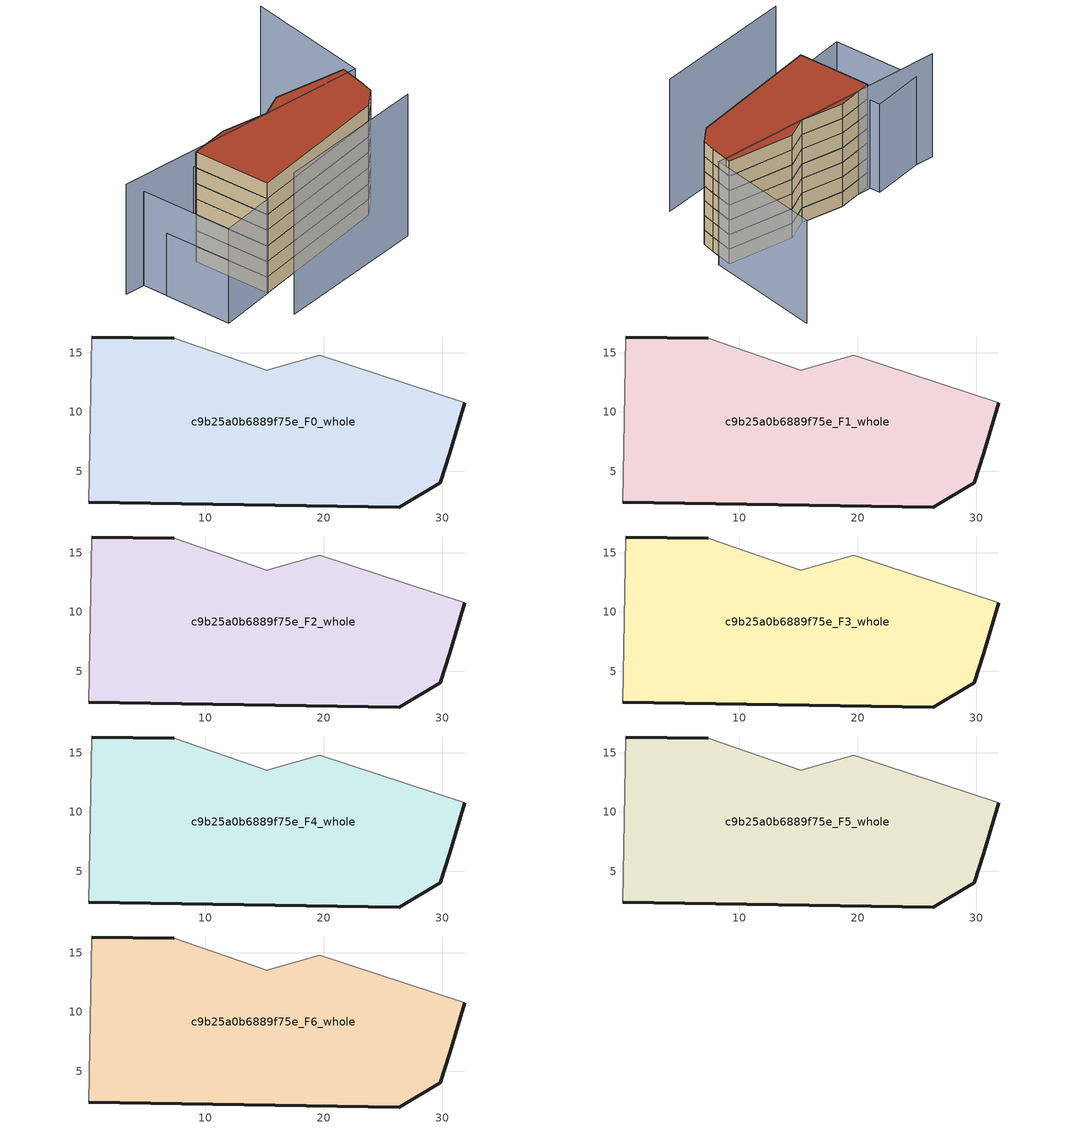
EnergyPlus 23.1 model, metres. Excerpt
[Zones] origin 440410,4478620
c9b25a0b6889f75e_F0_whole
 floor ground (EU_floor_Construction): 29.84,4.03 30.66,6.51 31.91,10.78 19.68,14.8 15.22,13.51 7.38,16.23 0.43,16.32 0.16,2.36 26.4,1.97 z0
 wall outside (EU_wall_Construction): 0.43,16.32 7.38,16.23 / 31.91,10.78 30.66,6.51 29.84,4.03 26.4,1.97 0.16,2.36 z0:3
 wall adiabatic (EU_wall_Construction): 0.16,2.36 0.43,16.32 / 7.38,16.23 15.22,13.51 19.68,14.8 31.91,10.78 z0:3
c9b25a0b6889f75e_F1_whole
 floor to c9b25a0b6889f75e_F0_whole (EU_floor_Construction): 29.84,4.03 30.66,6.51 31.91,10.78 19.68,14.8 15.21,13.51 7.38,16.23 0.43,16.32 0.16,2.36 26.4,1.97 z3
 wall outside (EU_wall_Construction): 0.43,16.32 7.38,16.23 / 31.91,10.78 30.66,6.51 29.84,4.03 26.4,1.97 0.16,2.36 z3:6
 wall adiabatic (EU_wall_Construction): 0.16,2.36 0.43,16.32 / 7.38,16.23 15.22,13.51 19.68,14.8 31.91,10.78 z3:6
c9b25a0b6889f75e_F2_whole
 floor to c9b25a0b6889f75e_F1_whole (EU_floor_Construction): 29.84,4.03 30.66,6.51 31.91,10.78 19.68,14.8 15.21,13.51 7.38,16.23 0.43,16.32 0.16,2.36 26.4,1.97 z6
 wall outside (EU_wall_Construction): 0.43,16.32 7.38,16.23 / 31.91,10.78 30.66,6.51 29.84,4.03 26.4,1.97 0.16,2.36 z6:9
 wall adiabatic (EU_wall_Construction): 0.16,2.36 0.43,16.32 / 7.38,16.23 15.22,13.51 19.68,14.8 31.91,10.78 z6:9
c9b25a0b6889f75e_F3_whole
 floor to c9b25a0b6889f75e_F2_whole (EU_floor_Construction): 29.84,4.03 30.66,6.51 31.91,10.78 19.68,14.8 15.21,13.51 7.38,16.23 0.43,16.32 0.16,2.36 26.4,1.97 z9
 wall outside (EU_wall_Construction): 0.43,16.32 7.38,16.23 / 31.91,10.78 30.66,6.51 29.84,4.03 26.4,1.97 0.16,2.36 z9:12
 wall adiabatic (EU_wall_Construction): 0.16,2.36 0.43,16.32 / 7.38,16.23 15.22,13.51 19.68,14.8 31.91,10.78 z9:12
c9b25a0b6889f75e_F4_whole
 floor to c9b25a0b6889f75e_F3_whole (EU_floor_Construction): 29.84,4.03 30.66,6.51 31.91,10.78 19.68,14.8 15.21,13.51 7.38,16.23 0.43,16.32 0.16,2.36 26.4,1.97 z12
 wall outside (EU_wall_Construction): 0.43,16.32 7.38,16.23 / 31.91,10.78 30.66,6.51 29.84,4.03 26.4,1.97 0.16,2.36 z12:15
 wall adiabatic (EU_wall_Construction): 0.16,2.36 0.43,16.32 / 7.38,16.23 15.22,13.51 19.68,14.8 31.91,10.78 z12:15
c9b25a0b6889f75e_F5_whole
 floor to c9b25a0b6889f75e_F4_whole (EU_floor_Construction): 29.84,4.03 30.66,6.51 31.91,10.78 19.68,14.8 15.21,13.51 7.38,16.23 0.43,16.32 0.16,2.36 26.4,1.97 z15
 wall outside (EU_wall_Construction): 0.43,16.32 7.38,16.23 / 31.91,10.78 30.66,6.51 29.84,4.03 26.4,1.97 0.16,2.36 z15:18
 wall adiabatic (EU_wall_Construction): 0.16,2.36 0.43,16.32 / 7.38,16.23 15.22,13.51 19.68,14.8 31.91,10.78 z15:18
c9b25a0b6889f75e_F6_whole
 floor to c9b25a0b6889f75e_F5_whole (EU_floor_Construction): 29.84,4.03 30.66,6.51 31.91,10.78 19.68,14.8 15.21,13.51 7.38,16.23 0.43,16.32 0.16,2.36 26.4,1.97 z18
 wall outside (EU_wall_Construction): 0.43,16.32 7.38,16.23 / 31.91,10.78 30.66,6.51 29.84,4.03 26.4,1.97 0.16,2.36 z18:21
 wall adiabatic (EU_wall_Construction): 0.16,2.36 0.43,16.32 / 7.38,16.23 15.22,13.51 19.68,14.8 31.91,10.78 z18:21
 roof outside (EU_roof_Construction): 31.91,10.78 30.66,6.51 29.84,4.03 26.4,1.97 0.16,2.36 0.43,16.32 7.38,16.23 15.22,13.51 19.68,14.8 z21
shading: -1.91,-4.35 25.49,-6.24 z0:27; -9.65,14.58 -9.85,2.52 z0:12; -9.85,2.52 -9.49,19.14 / -9.49,19.14 0.53,18.92 / 0.53,18.92 0.17,2.31 / 0.17,2.31 -9.85,2.52 z0:18; 38.05,31.16 33.11,9.44 / 33.11,9.44 -12.98,19.93 z0:21
[Building]
EU S2 Campaign: North Axis=0; Terrain=City; Solar Distribution=FullExterior
[Site:Location]
Madrid: Latitude=40.5; Longitude=-3.5; Time Zone=1; Elevation=609
[SizingPeriod:WeatherFileDays]
AnnualSizingPeriod: Begin Month=1; Begin Day of Month=1; End Month=12; End Day of Month=31; Day of Week for Start Day=Monday; Use Weather File Daylight Saving Period=No; Use Weather File Rain and Snow Indicators=No
[MATERIAL]
EU_InternalMass_Material: Roughness=MediumRough; Thickness=0.1; Conductivity=1; Density=1800; Specific Heat=900; Thermal Absorptance=0.9; Solar Absorptance=0.7; Visible Absorptance=0.7
[MATERIAL:NOMASS] Roughness=MediumRough; Thermal Absorptance=0.9; Solar Absorptance=0.7; Visible Absorptance=0.7
Name | Thermal Resistance
EU_wall_NoMass | 0.609216
EU_roof_NoMass | 0.513268
EU_floor_NoMass | 0.568163
[CONSTRUCTION]
EU_wall_Construction: EU_wall_NoMass
EU_roof_Construction: EU_roof_NoMass
EU_floor_Construction: EU_floor_NoMass
EU_InternalMass_Construction: EU_InternalMass_Material
[ZONE] Type=1; Multiplier=1; Ceiling Height=autocalculate; Volume=1108.68; Floor Area=autocalculate; Part of Total Floor Area=Yes
c9b25a0b6889f75e_F0_whole; c9b25a0b6889f75e_F1_whole; c9b25a0b6889f75e_F2_whole; c9b25a0b6889f75e_F3_whole; c9b25a0b6889f75e_F4_whole; c9b25a0b6889f75e_F5_whole; c9b25a0b6889f75e_F6_whole
[INTERNALMASS] Construction=EU_InternalMass_Construction; Surface Area=369.559
Name | Zone or ZoneList
c9b25a0b6889f75e_F0_whole_EU_InternalMass | c9b25a0b6889f75e_F0_whole
c9b25a0b6889f75e_F1_whole_EU_InternalMass | c9b25a0b6889f75e_F1_whole
c9b25a0b6889f75e_F2_whole_EU_InternalMass | c9b25a0b6889f75e_F2_whole
c9b25a0b6889f75e_F3_whole_EU_InternalMass | c9b25a0b6889f75e_F3_whole
c9b25a0b6889f75e_F4_whole_EU_InternalMass | c9b25a0b6889f75e_F4_whole
c9b25a0b6889f75e_F5_whole_EU_InternalMass | c9b25a0b6889f75e_F5_whole
c9b25a0b6889f75e_F6_whole_EU_InternalMass | c9b25a0b6889f75e_F6_whole
[OTHEREQUIPMENT] Fuel Type=Electricity; Design Level Calculation Method=Watts/Area; Power per Zone Floor Area=1; Fraction Latent=0; Fraction Radiant=0; Fraction Lost=0; Carbon Dioxide Generation Rate=0; EndUse Subcategory=EU_Step8_InternalGains
Name | Zone or ZoneList or Space or SpaceList | Schedule
EU_Step8_InternalGain_c9b25a0b6889f75e_F0_whole_f000 | c9b25a0b6889f75e_F0_whole | EU_Step8_GainSchedule_c9b25a0b6889f75e_F0_whole_f000
EU_Step8_InternalGain_c9b25a0b6889f75e_F1_whole_f000 | c9b25a0b6889f75e_F1_whole | EU_Step8_GainSchedule_c9b25a0b6889f75e_F1_whole_f000
EU_Step8_InternalGain_c9b25a0b6889f75e_F2_whole_f000 | c9b25a0b6889f75e_F2_whole | EU_Step8_GainSchedule_c9b25a0b6889f75e_F2_whole_f000
EU_Step8_InternalGain_c9b25a0b6889f75e_F3_whole_f000 | c9b25a0b6889f75e_F3_whole | EU_Step8_GainSchedule_c9b25a0b6889f75e_F3_whole_f000
EU_Step8_InternalGain_c9b25a0b6889f75e_F4_whole_f000 | c9b25a0b6889f75e_F4_whole | EU_Step8_GainSchedule_c9b25a0b6889f75e_F4_whole_f000
EU_Step8_InternalGain_c9b25a0b6889f75e_F5_whole_f000 | c9b25a0b6889f75e_F5_whole | EU_Step8_GainSchedule_c9b25a0b6889f75e_F5_whole_f000
EU_Step8_InternalGain_c9b25a0b6889f75e_F6_whole_f000 | c9b25a0b6889f75e_F6_whole | EU_Step8_GainSchedule_c9b25a0b6889f75e_F6_whole_f000
[ZONEVENTILATION:DESIGNFLOWRATE] Schedule=EU_AlwaysOn; Design Flow Rate Calculation Method=AirChanges/Hour; Air Changes per Hour=0.752966; Ventilation Type=Natural; Fan Pressure Rise=0; Fan Total Efficiency=1; Constant Term Coefficient=1; Temperature Term Coefficient=0; Velocity Term Coefficient=0; Velocity Squared Term Coefficient=0; Minimum Indoor Temperature=-100; Maximum Indoor Temperature=100; Delta Temperature=-100; Minimum Outdoor Temperature=-100; Maximum Outdoor Temperature=100; Maximum Wind Speed=40
Name | Zone or ZoneList or Space or SpaceList
EU_ConstantAir_c9b25a0b6889f75e_F0_whole | c9b25a0b6889f75e_F0_whole
EU_ConstantAir_c9b25a0b6889f75e_F1_whole | c9b25a0b6889f75e_F1_whole
EU_ConstantAir_c9b25a0b6889f75e_F2_whole | c9b25a0b6889f75e_F2_whole
EU_ConstantAir_c9b25a0b6889f75e_F3_whole | c9b25a0b6889f75e_F3_whole
EU_ConstantAir_c9b25a0b6889f75e_F4_whole | c9b25a0b6889f75e_F4_whole
EU_ConstantAir_c9b25a0b6889f75e_F5_whole | c9b25a0b6889f75e_F5_whole
EU_ConstantAir_c9b25a0b6889f75e_F6_whole | c9b25a0b6889f75e_F6_whole
[HVACTEMPLATE:THERMOSTAT] Constant Heating Setpoint=20; Constant Cooling Setpoint=50
EU_HeatOnly_c9b25a0b6889f75e_F0_whole; EU_HeatOnly_c9b25a0b6889f75e_F1_whole; EU_HeatOnly_c9b25a0b6889f75e_F2_whole; EU_HeatOnly_c9b25a0b6889f75e_F3_whole; EU_HeatOnly_c9b25a0b6889f75e_F4_whole; EU_HeatOnly_c9b25a0b6889f75e_F5_whole; EU_HeatOnly_c9b25a0b6889f75e_F6_whole
[HVACTEMPLATE:ZONE:IDEALLOADSAIRSYSTEM] System Availability Schedule=EU_AlwaysOn; Maximum Heating Supply Air Temperature=50; Minimum Cooling Supply Air Temperature=13; Maximum Heating Supply Air Humidity Ratio=0.0156; Minimum Cooling Supply Air Humidity Ratio=0.0077; Heating Limit=NoLimit; Cooling Limit=NoLimit; Heating Availability Schedule=EU_AlwaysOn; Cooling Availability Schedule=EU_CoolingOff; Dehumidification Control Type=ConstantSensibleHeatRatio; Cooling Sensible Heat Ratio=0.7; Dehumidification Setpoint=60; Humidification Control Type=None; Humidification Setpoint=30; Outdoor Air Method=None; Outdoor Air Flow Rate per Person=0.00944; Outdoor Air Flow Rate per Zone Floor Area=0; Outdoor Air Flow Rate per Zone=0; Demand Controlled Ventilation Type=None; Outdoor Air Economizer Type=NoEconomizer; Heat Recovery Type=None; Sensible Heat Recovery Effectiveness=0.7; Latent Heat Recovery Effectiveness=0.65
Name | Template Thermostat
c9b25a0b6889f75e_F0_whole | EU_HeatOnly_c9b25a0b6889f75e_F0_whole
c9b25a0b6889f75e_F1_whole | EU_HeatOnly_c9b25a0b6889f75e_F1_whole
c9b25a0b6889f75e_F2_whole | EU_HeatOnly_c9b25a0b6889f75e_F2_whole
c9b25a0b6889f75e_F3_whole | EU_HeatOnly_c9b25a0b6889f75e_F3_whole
c9b25a0b6889f75e_F4_whole | EU_HeatOnly_c9b25a0b6889f75e_F4_whole
c9b25a0b6889f75e_F5_whole | EU_HeatOnly_c9b25a0b6889f75e_F5_whole
c9b25a0b6889f75e_F6_whole | EU_HeatOnly_c9b25a0b6889f75e_F6_whole
[SIZING:ZONE] Zone Cooling Design Supply Air Temperature Input Method=SupplyAirTemperature; Zone Cooling Design Supply Air Temperature=13; Zone Heating Design Supply Air Temperature Input Method=SupplyAirTemperature; Zone Heating Design Supply Air Temperature=50; Zone Cooling Design Supply Air Humidity Ratio=0.008; Zone Heating Design Supply Air Humidity Ratio=0.008; Cooling Design Air Flow Method=DesignDay; Cooling Design Air Flow Rate=0; Cooling Minimum Air Flow per Zone Floor Area=0.000762; Cooling Minimum Air Flow=0; Cooling Minimum Air Flow Fraction=0.2; Heating Design Air Flow Method=DesignDay; Heating Design Air Flow Rate=0; Heating Maximum Air Flow per Zone Floor Area=0.002032; Heating Maximum Air Flow=0.141576; Heating Maximum Air Flow Fraction=0.3; Account for Dedicated Outdoor Air System=No; Dedicated Outdoor Air System Control Strategy=NeutralSupplyAir; Dedicated Outdoor Air Low Setpoint Temperature for Design=autosize; Dedicated Outdoor Air High Setpoint Temperature for Design=autosize; Zone Load Sizing Method=Sensible Load Only No Latent Load; Zone Latent Cooling Design Supply Air Humidity Ratio Input Method=HumidityRatioDifference; Zone Cooling Design Supply Air Humidity Ratio Difference=0.005; Zone Latent Heating Design Supply Air Humidity Ratio Input Method=HumidityRatioDifference; Zone Humidification Design Supply Air Humidity Ratio Difference=0.005
c9b25a0b6889f75e_F0_whole; c9b25a0b6889f75e_F1_whole; c9b25a0b6889f75e_F2_whole; c9b25a0b6889f75e_F3_whole; c9b25a0b6889f75e_F4_whole; c9b25a0b6889f75e_F5_whole; c9b25a0b6889f75e_F6_whole
[SCHEDULE:CONSTANT]
Name | Hourly Value
EU_AlwaysOn | 1
EU_CoolingOff | 0
[SCHEDULE:FILE] Column Number=1; Rows to Skip at Top=0; Number of Hours of Data=8760; Column Separator=Comma; Interpolate to Timestep=No; Minutes per Item=60; Adjust Schedule for Daylight Savings=Yes
Name | File
EU_Step8_GainSchedule_c9b25a0b6889f75e_F0_whole_f000 | ../../schedules/c9b25a0b6889f75e/c9b25a0b6889f75e_F0_whole_f000_gain.csv
EU_Step8_GainSchedule_c9b25a0b6889f75e_F1_whole_f000 | ../../schedules/c9b25a0b6889f75e/c9b25a0b6889f75e_F1_whole_f000_gain.csv
EU_Step8_GainSchedule_c9b25a0b6889f75e_F2_whole_f000 | ../../schedules/c9b25a0b6889f75e/c9b25a0b6889f75e_F2_whole_f000_gain.csv
EU_Step8_GainSchedule_c9b25a0b6889f75e_F3_whole_f000 | ../../schedules/c9b25a0b6889f75e/c9b25a0b6889f75e_F3_whole_f000_gain.csv
EU_Step8_GainSchedule_c9b25a0b6889f75e_F4_whole_f000 | ../../schedules/c9b25a0b6889f75e/c9b25a0b6889f75e_F4_whole_f000_gain.csv
EU_Step8_GainSchedule_c9b25a0b6889f75e_F5_whole_f000 | ../../schedules/c9b25a0b6889f75e/c9b25a0b6889f75e_F5_whole_f000_gain.csv
EU_Step8_GainSchedule_c9b25a0b6889f75e_F6_whole_f000 | ../../schedules/c9b25a0b6889f75e/c9b25a0b6889f75e_F6_whole_f000_gain.csv
